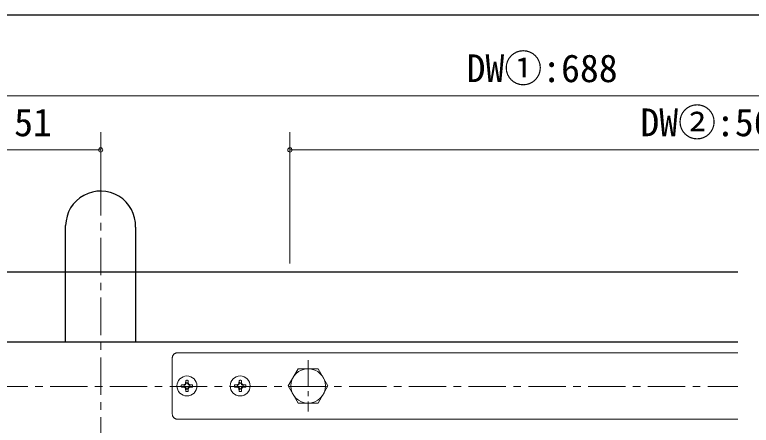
# Model space of a CAD drawing. Units: millimetres at full size; details may follow other scales. Extents: x -800 to 800, y -560 to 560.
# Drawn here: x -341.1 to -68.8, y -195.8 to -44 of the extents above; entities that cross this region are included whole.
import ezdxf
from ezdxf.enums import TextEntityAlignment as Align

# ---------------------------------------------------------------- set-up
doc = ezdxf.new("R2010")
doc.units = ezdxf.units.MM
doc.header["$LTSCALE"] = 4
doc.header["$PDMODE"] = 32
doc.header["$PDSIZE"] = 1.6
doc.linetypes.add('USER11', pattern=[5.525559, 3.453342, -0.690739, 0.690739, -0.690739])
doc.linetypes.add('USER12', pattern=[3.826934, 2.391833, -0.478367, 0.478367, -0.478367])
doc.layers.add('0-0', color=7, linetype='Continuous', lineweight=25)
doc.layers.add('2-0', color=4, linetype='Continuous', lineweight=9)
doc.styles.add('ＭＳ ゴシック', font='')
doc.styles.get('ＭＳ ゴシック').set_extended_font_data('MS Gothic')

msp = doc.modelspace()

# ---------------------------------------------------------------- linework, layer by layer
at = {"layer": '0-0'}
msp.add_line((-780, -44), (152, -44), dxfattribs=at)
at = {"layer": '2-0'}
for p, q in [((-359.35, -73.997), (75.771, -73.997)), ((-309.35, -87.443), (-309.35, -104.394)), ((-239.35, -87.443), (-239.35, -136.001)), ((-359.35, -93.997), (-309.35, -93.997)), ((-239.35, -93.997), (75.771, -93.997)), ((-282.863, -191.581), (-282.863, -170.908)), ((-280.892, -168.94), (-73.79, -168.94)), ((-228.973, -174.869), (-236.338, -174.869)), ((-225.297, -181.248), (-228.973, -174.869)), ((-277.886, -179.199), (-277.945, -180.204)), ((-277.756, -180.235), (-277.886, -179.199)), ((-277.138, -180.235), (-277.008, -179.199)), ((-277.008, -179.199), (-276.949, -180.204)), ((-258.199, -179.199), (-258.257, -180.204)), ((-258.068, -180.235), (-258.199, -179.199)), ((-257.45, -180.235), (-257.32, -179.199)), ((-257.32, -179.199), (-257.262, -180.204)), ((-279.5, -180.812), (-278.491, -180.749)), ((-278.459, -180.936), (-279.5, -180.812)), ((-278.459, -181.555), (-279.5, -181.686)), ((-279.5, -181.684), (-278.491, -181.744)), ((-278.491, -180.75), (-278.12, -180.578)), ((-278.296, -180.942), (-278.491, -180.749)), ((-278.296, -181.554), (-278.491, -181.744)), ((-278.491, -181.743), (-278.12, -181.918)), ((-278.296, -180.942), (-278.459, -180.936)), ((-278.296, -181.554), (-278.459, -181.554)), ((-277.925, -180.767), (-278.296, -180.942)), ((-277.925, -181.723), (-278.296, -181.554)), ((-277.945, -180.204), (-278.12, -180.576)), ((-278.12, -180.576), (-277.925, -180.767)), ((-278.12, -181.918), (-277.925, -181.721)), ((-277.945, -182.289), (-278.12, -181.92)), ((-277.75, -180.388), (-277.945, -180.204)), ((-277.75, -182.105), (-277.945, -182.289)), ((-277.886, -183.299), (-277.945, -182.289)), ((-277.925, -180.767), (-277.75, -180.386)), ((-277.925, -181.723), (-277.75, -182.107)), ((-277.756, -182.258), (-277.886, -183.301)), ((-277.75, -180.388), (-277.756, -180.235)), ((-277.75, -182.105), (-277.756, -182.258)), ((-277.138, -180.388), (-276.949, -180.204)), ((-277.138, -180.388), (-277.138, -180.235)), ((-276.969, -180.767), (-277.138, -180.386)), ((-276.969, -181.723), (-277.138, -182.107)), ((-277.138, -182.105), (-277.138, -182.258)), ((-277.138, -182.105), (-276.949, -182.289)), ((-277.138, -182.258), (-277.008, -183.301)), ((-277.008, -183.299), (-276.949, -182.289)), ((-276.774, -180.576), (-276.969, -180.767)), ((-276.969, -180.767), (-276.598, -180.942)), ((-276.969, -181.723), (-276.598, -181.554)), ((-276.774, -181.918), (-276.969, -181.721)), ((-276.949, -180.204), (-276.774, -180.576)), ((-276.949, -182.289), (-276.774, -181.92)), ((-276.403, -180.75), (-276.774, -180.578)), ((-276.403, -181.743), (-276.774, -181.918)), ((-276.598, -180.942), (-276.403, -180.749)), ((-276.598, -180.942), (-276.435, -180.936)), ((-276.598, -181.554), (-276.435, -181.554)), ((-276.598, -181.554), (-276.403, -181.744)), ((-276.435, -180.936), (-275.401, -180.812)), ((-276.435, -181.555), (-275.401, -181.686)), ((-275.401, -180.812), (-276.403, -180.749)), ((-275.401, -181.684), (-276.403, -181.744)), ((-259.806, -180.812), (-258.804, -180.749)), ((-258.771, -180.936), (-259.806, -180.812)), ((-258.771, -181.555), (-259.806, -181.686)), ((-259.806, -181.684), (-258.804, -181.744)), ((-258.804, -180.75), (-258.433, -180.578)), ((-258.615, -180.942), (-258.804, -180.749)), ((-258.615, -181.554), (-258.804, -181.744)), ((-258.804, -181.743), (-258.433, -181.918)), ((-258.615, -180.942), (-258.771, -180.936)), ((-258.615, -181.554), (-258.771, -181.554)), ((-258.238, -180.767), (-258.615, -180.942)), ((-258.238, -181.723), (-258.615, -181.554)), ((-258.257, -180.204), (-258.433, -180.576)), ((-258.433, -180.576), (-258.238, -180.767)), ((-258.433, -181.918), (-258.238, -181.721)), ((-258.257, -182.289), (-258.433, -181.92)), ((-258.062, -180.388), (-258.257, -180.204)), ((-258.062, -182.105), (-258.257, -182.289)), ((-258.199, -183.299), (-258.257, -182.289)), ((-258.238, -180.767), (-258.062, -180.386)), ((-258.238, -181.723), (-258.062, -182.107)), ((-258.068, -182.258), (-258.199, -183.301)), ((-258.062, -180.388), (-258.068, -180.235)), ((-258.062, -182.105), (-258.068, -182.258)), ((-257.45, -180.388), (-257.262, -180.204)), ((-257.45, -180.388), (-257.45, -180.235)), ((-257.281, -180.767), (-257.45, -180.386)), ((-257.281, -181.723), (-257.45, -182.107)), ((-257.45, -182.105), (-257.45, -182.258)), ((-257.45, -182.105), (-257.262, -182.289)), ((-257.45, -182.258), (-257.32, -183.301)), ((-257.32, -183.299), (-257.262, -182.289)), ((-257.086, -180.576), (-257.281, -180.767)), ((-257.281, -180.767), (-256.904, -180.942)), ((-257.281, -181.723), (-256.904, -181.554)), ((-257.086, -181.918), (-257.281, -181.721)), ((-257.262, -180.204), (-257.086, -180.576)), ((-257.262, -182.289), (-257.086, -181.92)), ((-256.709, -180.75), (-257.086, -180.578)), ((-256.709, -181.743), (-257.086, -181.918)), ((-256.904, -180.942), (-256.709, -180.749)), ((-256.904, -180.942), (-256.748, -180.936)), ((-256.904, -181.554), (-256.748, -181.554)), ((-256.904, -181.554), (-256.709, -181.744)), ((-256.748, -180.936), (-255.707, -180.812)), ((-256.748, -181.555), (-255.707, -181.686)), ((-255.707, -180.812), (-256.709, -180.749)), ((-255.707, -181.684), (-256.709, -181.744)), ((-228.973, -187.621), (-225.297, -181.248)), ((-228.973, -187.621), (-236.338, -187.621)), ((-280.892, -193.553), (-73.79, -193.553))]:
    msp.add_line(p, q, dxfattribs=at)
at = {"layer": '2-0', "linetype": 'USER11'}
for p, q in [((-309.35, -104.394), (-309.35, -263.233)), ((-504.845, -181.499), (-73.79, -181.499))]:
    msp.add_line(p, q, dxfattribs=at)
at = {"layer": '2-0', "color": 7, "lineweight": 25}
for p, q in [((-322.35, -164.999), (-322.35, -121.879)), ((-296.357, -164.999), (-296.357, -122.497)), ((-73.79, -164.999), (-359.35, -164.999))]:
    msp.add_line(p, q, dxfattribs=at)
at = {"layer": '2-0', "linetype": 'USER12'}
msp.add_line((-232.655, -171.679), (-232.655, -190.726), dxfattribs=at)
at = {"layer": '2-0', "color": 7, "lineweight": 25}
msp.add_lwpolyline([(-504.845, -138.997), (-322.313, -138.997), (-73.79, -138.997)], dxfattribs=at)
at = {"layer": '2-0'}
msp.add_lwpolyline([(-236.338, -174.869), (-240.02, -181.248), (-236.338, -187.621)], dxfattribs=at)
for centre, radius in [((-232.659, -181.248), 6.399), ((-277.45, -181.248), 3.702), ((-257.759, -181.248), 3.699)]:
    msp.add_circle(centre, radius, dxfattribs=at)
at = {"layer": '2-0', "color": 7, "lineweight": 25}
msp.add_arc((-309.373, -122.126), 12.942, 358.36722, 178.90922, dxfattribs=at)
at = {"layer": '2-0'}
for centre, radius, start, end in [((-280.895, -170.909), 1.968, 171.53778, 180.01287), ((-280.914, -170.907), 1.949, 163.16907, 171.52618), ((-280.908, -170.909), 1.955, 154.96133, 163.16299), ((-280.893, -170.916), 1.972, 146.90513, 154.96008), ((-280.88, -170.924), 1.987, 138.95448, 146.90728), ((-280.876, -170.928), 1.993, 131.0413, 138.95834), ((-280.879, -170.924), 1.988, 123.09042, 131.04511), ((-280.887, -170.911), 1.973, 115.03459, 123.09243), ((-280.894, -170.898), 1.958, 106.82927, 115.03311), ((-280.895, -170.894), 1.953, 98.46666, 106.82293), ((-280.893, -170.915), 1.975, 89.9861, 98.45482), ((-277.485, -181.161), 2.003, 100.42265, 101.56063), ((-277.485, -181.157), 2, 99.28457, 100.42196), ((-277.484, -181.169), 2.011, 98.15317, 99.28388), ((-277.48, -181.195), 2.037, 97.03446, 98.1525), ((-277.475, -181.236), 2.079, 95.93423, 97.03382), ((-277.469, -181.293), 2.136, 94.85797, 95.93364), ((-277.463, -181.368), 2.211, 93.81076, 94.85743), ((-277.456, -181.462), 2.305, 92.79715, 93.81028), ((-277.451, -181.576), 2.419, 91.82117, 92.79674), ((-277.447, -181.713), 2.556, 90.88624, 91.82083), ((-277.444, -181.875), 2.719, 89.99518, 90.88597), ((-277.444, -181.038), 1.884, 88.76685, 89.99906), ((-277.445, -181.07), 1.915, 87.5686, 88.76541), ((-277.447, -181.131), 1.976, 86.41856, 87.5672), ((-277.453, -181.228), 2.073, 85.32892, 86.41725), ((-277.465, -181.366), 2.212, 84.31084, 85.32775), ((-277.484, -181.557), 2.404, 83.37405, 84.30984), ((-277.514, -181.818), 2.666, 82.52661, 83.37325), ((-277.561, -182.172), 3.024, 81.77471, 82.52603), ((-277.631, -182.661), 3.518, 81.12259, 81.77435), ((-277.74, -183.354), 4.22, 80.57257, 81.12245), ((-277.91, -184.381), 5.261, 80.1251, 80.57263), ((-257.82, -181.05), 1.89, 100.34641, 101.5566), ((-257.808, -181.116), 1.957, 99.17333, 100.34659), ((-257.797, -181.182), 2.024, 98.03546, 99.17351), ((-257.788, -181.25), 2.092, 96.93108, 98.03563), ((-257.78, -181.317), 2.16, 95.85849, 96.93125), ((-257.773, -181.385), 2.228, 94.81601, 95.85867), ((-257.767, -181.452), 2.295, 93.80199, 94.81619), ((-257.763, -181.518), 2.362, 92.81478, 93.80216), ((-257.759, -181.583), 2.427, 91.85279, 92.81495), ((-257.757, -181.647), 2.49, 90.91445, 91.85296), ((-257.756, -181.708), 2.551, 89.9982, 90.91461), ((-257.756, -180.937), 1.782, 88.73207, 89.99228), ((-257.759, -181.071), 1.916, 87.55225, 88.73274), ((-257.765, -181.211), 2.056, 86.4462, 87.55287), ((-257.774, -181.356), 2.202, 85.4085, 86.44677), ((-257.786, -181.508), 2.354, 84.43417, 85.40902), ((-257.802, -181.664), 2.511, 83.51868, 84.43464), ((-257.82, -181.825), 2.674, 82.65791, 83.51911), ((-257.841, -181.991), 2.841, 81.8481, 82.6583), ((-257.866, -182.162), 3.013, 81.08586, 81.84846), ((-257.893, -182.336), 3.19, 80.36812, 81.08619), ((-257.923, -182.515), 3.371, 79.69209, 80.36841), ((-277.069, -181.248), 2.47, 179.07392, 180.92608), ((-277.072, -181.248), 2.467, 177.22003, 179.07434), ((-277.072, -181.248), 2.467, 180.92566, 182.77997), ((-277.082, -181.247), 2.457, 175.35971, 177.22045), ((-277.082, -181.249), 2.457, 182.77955, 184.64029), ((-277.099, -181.246), 2.44, 173.48865, 175.36013), ((-277.099, -181.25), 2.44, 184.63987, 186.51135), ((-277.122, -181.243), 2.417, 171.60259, 173.48907), ((-277.122, -181.253), 2.417, 186.51093, 188.39741), ((-277.15, -181.239), 2.388, 169.69726, 171.60301), ((-277.15, -181.257), 2.388, 188.39699, 190.30274), ((-277.493, -181.248), 1.015, 178.3847, 181.6153), ((-277.503, -181.248), 1.005, 181.61454, 184.86805), ((-277.485, -181.248), 1.022, 175.16837, 178.38546), ((-277.481, -181.249), 1.026, 171.95622, 175.16912), ((-277.515, -181.249), 0.993, 184.86732, 188.153), ((-277.48, -181.249), 1.028, 168.73916, 171.95693), ((-277.529, -181.251), 0.978, 188.15234, 191.47911), ((-277.481, -181.249), 1.027, 165.50857, 168.73981), ((-277.545, -181.255), 0.962, 191.47854, 194.85473), ((-277.484, -181.248), 1.024, 162.25647, 165.50913), ((-277.562, -181.259), 0.944, 194.8543, 198.28736), ((-277.447, -181.271), 1.082, 103.58041, 106.61467), ((-277.442, -181.31), 0.999, 251.70104, 255.012), ((-277.447, -181.271), 1.081, 100.55372, 103.5803), ((-277.445, -181.318), 0.99, 255.01257, 258.33312), ((-277.447, -181.27), 1.081, 97.53348, 100.55365), ((-277.446, -181.325), 0.984, 258.33367, 261.66144), ((-277.447, -181.27), 1.081, 94.51809, 97.53344), ((-277.447, -181.329), 0.979, 261.66199, 264.99479), ((-277.447, -181.27), 1.08, 91.50569, 94.51807), ((-277.447, -181.332), 0.976, 264.99533, 268.33109), ((-277.447, -181.27), 1.08, 88.49432, 91.50568), ((-277.447, -181.333), 0.975, 268.33163, 271.66837), ((-277.447, -181.27), 1.08, 85.48193, 88.49431), ((-277.447, -181.332), 0.976, 271.66891, 275.00467), ((-277.447, -181.27), 1.081, 82.46656, 85.48191), ((-277.447, -181.329), 0.979, 275.00521, 278.33801), ((-277.447, -181.27), 1.081, 79.44635, 82.46652), ((-277.448, -181.325), 0.984, 278.33856, 281.66633), ((-277.447, -181.271), 1.081, 76.4197, 79.44628), ((-277.449, -181.318), 0.99, 281.66688, 284.98743), ((-277.452, -181.31), 0.999, 284.988, 288.29896), ((-277.447, -181.271), 1.082, 73.38533, 76.41959), ((-277.418, -181.263), 1.025, 343.4386, 346.57705), ((-277.504, -181.244), 1.113, 13.09215, 16.06319), ((-277.517, -181.246), 1.125, 10.15716, 13.0931), ((-277.445, -181.257), 1.053, 346.57607, 349.64508), ((-277.524, -181.248), 1.133, 7.24649, 10.15817), ((-277.469, -181.252), 1.077, 349.64402, 352.65491), ((-277.528, -181.248), 1.136, 4.34889, 7.24756), ((-277.49, -181.25), 1.099, 352.65381, 355.61832), ((-277.526, -181.248), 1.135, 1.45272, 4.34999), ((-277.507, -181.248), 1.115, 355.6172, 358.54729), ((-277.519, -181.248), 1.128, 358.54616, 1.45384), ((-277.534, -181.244), 2.177, 9.38715, 11.49554), ((-277.502, -181.254), 2.145, 348.44141, 350.57083), ((-277.545, -181.246), 2.188, 7.2905, 9.38739), ((-277.519, -181.251), 2.162, 350.5706, 352.6843), ((-277.554, -181.247), 2.197, 5.20245, 7.29075), ((-277.534, -181.249), 2.177, 352.68405, 354.78495), ((-277.559, -181.248), 2.202, 3.12, 5.20271), ((-277.545, -181.248), 2.188, 354.78469, 356.8758), ((-277.56, -181.248), 2.203, 1.04009, 3.12027), ((-277.554, -181.248), 2.197, 356.87554, 358.95991), ((-277.559, -181.248), 2.202, 358.95964, 1.04036), ((-257.654, -181.248), 2.196, 178.95818, 181.04182), ((-257.656, -181.248), 2.194, 176.87304, 178.95851), ((-257.656, -181.248), 2.194, 181.04149, 183.12696), ((-257.662, -181.248), 2.187, 174.7824, 176.87337), ((-257.662, -181.248), 2.187, 183.12663, 185.2176), ((-257.672, -181.247), 2.177, 172.68263, 174.78273), ((-257.672, -181.249), 2.177, 185.21727, 187.31737), ((-257.686, -181.245), 2.163, 170.57016, 172.68295), ((-257.686, -181.251), 2.163, 187.31705, 189.42984), ((-257.704, -181.242), 2.145, 168.44147, 170.57046), ((-257.704, -181.254), 2.145, 189.42954, 191.55853), ((-257.681, -181.248), 1.135, 175.65001, 178.54728), ((-257.687, -181.248), 1.128, 178.54616, 181.45384), ((-257.7, -181.248), 1.115, 181.45271, 184.3828), ((-257.679, -181.248), 1.136, 172.75244, 175.65111), ((-257.716, -181.25), 1.099, 184.38168, 187.34619), ((-257.682, -181.248), 1.133, 169.84183, 172.75351), ((-257.737, -181.252), 1.077, 187.34509, 190.35598), ((-257.69, -181.246), 1.125, 166.9069, 169.84284), ((-257.762, -181.257), 1.053, 190.35492, 193.42393), ((-257.702, -181.244), 1.113, 163.93681, 166.90785), ((-257.789, -181.263), 1.025, 193.42295, 196.5614), ((-257.755, -181.31), 0.999, 251.70104, 255.012), ((-257.759, -181.271), 1.082, 103.58041, 106.61467), ((-257.759, -181.271), 1.081, 100.55372, 103.5803), ((-257.757, -181.318), 0.99, 255.01257, 258.33312), ((-257.759, -181.27), 1.081, 97.53348, 100.55365), ((-257.758, -181.325), 0.984, 258.33367, 261.66144), ((-257.759, -181.27), 1.081, 94.51809, 97.53344), ((-257.759, -181.329), 0.979, 261.66199, 264.99479), ((-257.759, -181.27), 1.08, 91.50569, 94.51807), ((-257.759, -181.332), 0.976, 264.99533, 268.33109), ((-257.759, -181.27), 1.08, 88.49432, 91.50568), ((-257.759, -181.333), 0.975, 268.33163, 271.66837), ((-257.759, -181.27), 1.08, 85.48193, 88.49431), ((-257.759, -181.332), 0.976, 271.66891, 275.00467), ((-257.76, -181.329), 0.979, 275.00521, 278.33801), ((-257.759, -181.27), 1.081, 82.46656, 85.48191), ((-257.759, -181.27), 1.081, 79.44635, 82.46652), ((-257.76, -181.325), 0.984, 278.33856, 281.66633), ((-257.76, -181.271), 1.081, 76.4197, 79.44628), ((-257.762, -181.318), 0.99, 281.66688, 284.98743), ((-257.76, -181.271), 1.082, 73.38533, 76.41959), ((-257.764, -181.31), 0.999, 284.988, 288.29896), ((-257.723, -181.248), 1.024, 14.49087, 17.74353), ((-257.644, -181.259), 0.944, 341.71264, 345.1457), ((-257.726, -181.249), 1.027, 11.26019, 14.49143), ((-257.661, -181.255), 0.962, 345.14527, 348.52146), ((-257.727, -181.249), 1.028, 8.04307, 11.26084), ((-257.677, -181.251), 0.978, 348.52089, 351.84766), ((-257.692, -181.249), 0.993, 351.847, 355.13268), ((-257.725, -181.249), 1.026, 4.83088, 8.04378), ((-257.721, -181.248), 1.022, 1.61454, 4.83163), ((-257.704, -181.248), 1.005, 355.13195, 358.38546), ((-257.714, -181.248), 1.015, 358.3847, 1.6153), ((-258.092, -181.242), 2.424, 8.35911, 10.24629), ((-258.056, -181.257), 2.388, 349.69721, 351.60334), ((-258.084, -181.253), 2.416, 351.60299, 353.49028), ((-258.113, -181.245), 2.446, 6.48726, 8.35947), ((-258.13, -181.247), 2.462, 4.62668, 6.48761), ((-258.107, -181.25), 2.44, 353.48991, 355.36211), ((-258.14, -181.248), 2.473, 2.77365, 4.62704), ((-258.125, -181.249), 2.458, 355.36174, 357.22262), ((-258.138, -181.248), 2.47, 357.22225, 359.07558), ((-258.145, -181.248), 2.478, 0.92442, 2.77402), ((-258.145, -181.248), 2.477, 359.07521, 0.92479), ((-277.492, -181.133), 2.202, 259.69509, 260.72605), ((-277.491, -181.127), 2.208, 260.72666, 261.7533), ((-277.488, -181.105), 2.23, 261.7539, 262.77089), ((-277.483, -181.067), 2.268, 262.77147, 263.77359), ((-277.477, -181.012), 2.324, 263.77414, 264.7564), ((-277.471, -180.939), 2.397, 264.75691, 265.71465), ((-277.464, -180.846), 2.49, 265.7151, 266.64406), ((-277.457, -180.732), 2.604, 266.64445, 267.5408), ((-277.451, -180.594), 2.743, 267.54113, 268.40155), ((-277.447, -180.429), 2.907, 268.40182, 269.22351), ((-277.444, -180.234), 3.103, 269.22372, 270.00444), ((-277.443, -180.092), 3.244, 269.99319, 270.70857), ((-277.439, -180.417), 2.919, 270.70902, 271.49385), ((-277.433, -180.666), 2.671, 271.49448, 272.34385), ((-277.425, -180.853), 2.483, 272.34465, 273.25212), ((-277.417, -180.992), 2.344, 273.25306, 274.21081), ((-277.41, -181.089), 2.247, 274.21188, 275.21091), ((-277.405, -181.15), 2.185, 275.21206, 276.24246), ((-277.402, -181.18), 2.156, 276.24365, 277.29496), ((-277.402, -181.179), 2.156, 277.29614, 278.35767), ((-277.406, -181.151), 2.185, 278.35881, 279.42003), ((-277.415, -181.094), 2.242, 279.42109, 280.47198), ((-257.827, -181.253), 2.08, 259.69874, 260.79424), ((-257.813, -181.171), 2.162, 260.79404, 261.8525), ((-257.802, -181.089), 2.246, 261.8523, 262.87558), ((-257.791, -181.005), 2.33, 262.87538, 263.86529), ((-257.782, -180.921), 2.415, 263.86511, 264.82342), ((-257.774, -180.836), 2.499, 264.82324, 265.75169), ((-257.768, -180.752), 2.584, 265.75151, 266.65177), ((-257.763, -180.668), 2.668, 266.6516, 267.52527), ((-257.76, -180.586), 2.751, 267.52511, 268.37377), ((-257.757, -180.505), 2.832, 268.37361, 269.19879), ((-257.756, -180.425), 2.911, 269.19863, 270.00179), ((-257.756, -180.268), 3.069, 269.99687, 270.72852), ((-257.754, -180.422), 2.914, 270.72828, 271.50407), ((-257.75, -180.571), 2.765, 271.5038, 272.32603), ((-257.744, -180.715), 2.621, 272.32574, 273.19692), ((-257.736, -180.854), 2.482, 273.1966, 274.11952), ((-257.727, -180.989), 2.347, 274.11918, 275.09684), ((-257.715, -181.118), 2.218, 275.09647, 276.13214), ((-257.702, -181.242), 2.093, 276.13174, 277.22894), ((-257.687, -181.361), 1.973, 277.22852, 278.39099), ((-257.67, -181.474), 1.858, 278.39055, 279.62232), ((-257.652, -181.583), 1.748, 279.62185, 280.92714), ((-280.868, -191.582), 1.996, 179.98168, 188.40322), ((-280.901, -191.587), 1.962, 188.41543, 196.76029), ((-280.907, -191.588), 1.956, 196.76755, 204.9891), ((-280.9, -191.585), 1.964, 204.99177, 213.08683), ((-280.891, -191.579), 1.975, 213.08608, 221.08678), ((-280.887, -191.575), 1.98, 221.08418, 229.04549), ((-280.888, -191.578), 1.977, 229.04272, 237.0283), ((-280.893, -191.585), 1.968, 237.02704, 245.09481), ((-280.897, -191.593), 1.96, 245.09665, 253.28449), ((-280.896, -191.59), 1.963, 253.29071, 261.60363), ((-280.893, -191.562), 1.99, 261.61479, 270.01566)]:
    msp.add_arc(centre, radius, start, end, dxfattribs=at)
for p in [(-309.35, -93.997), (-239.35, -93.997)]:
    msp.add_point(p, dxfattribs=at)

# ---------------------------------------------------------------- texts
at = {"layer": '2-0', "color": 7, "style": 'ＭＳ ゴシック'}
for s, p in [('DW①:688', (-174.051, -71.997)), ('51', (-341.35, -91.997)), ('DW②:568', (-109.789, -91.997))]:
    msp.add_text(s, height=10.26, dxfattribs=at).set_placement(p, align=Align.BOTTOM_LEFT)

doc.saveas('drawing.dxf')
